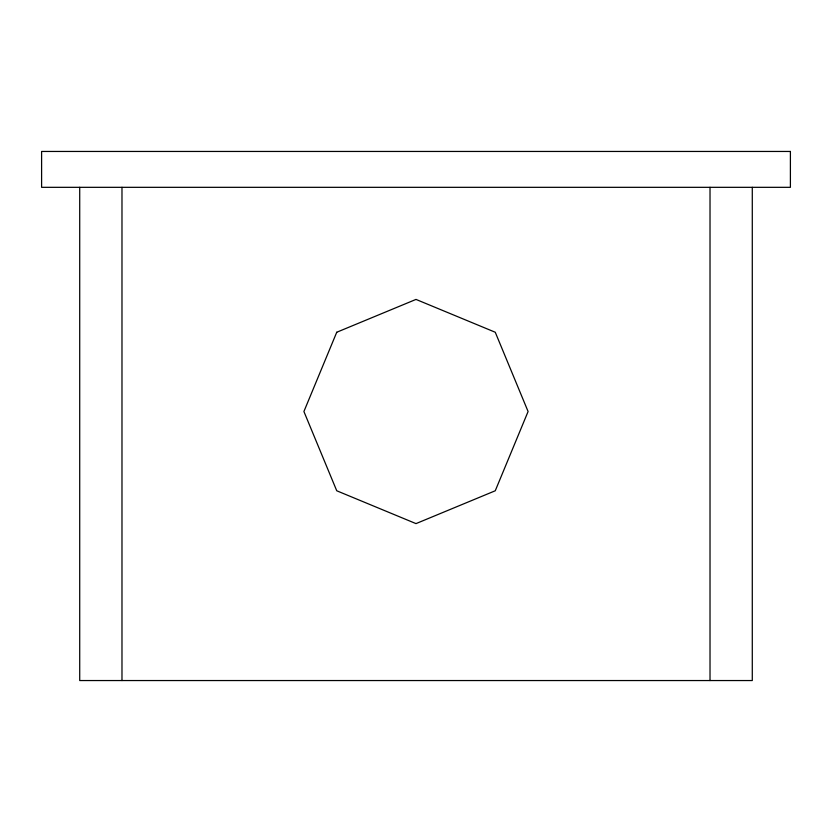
<?xml version="1.0" encoding="UTF-8"?>
<svg xmlns="http://www.w3.org/2000/svg" width="832" height="832" viewBox="0 0 832 832"><rect width="100%" height="100%" fill="white"/><g stroke="black" fill="none" stroke-linecap="round" stroke-linejoin="round"><path stroke-width="1.25" d="M752.284 187.325L752.284 680.545L79.716 680.545L79.716 187.325M710.018 187.325L710.018 680.545M121.982 187.325L121.982 680.545M336.742 332.249L303.909 411.518L336.742 490.776L416 523.609L495.258 490.776L528.091 411.518L495.258 332.249L416 299.416L336.742 332.249M790.4 151.455L41.6 151.455L41.6 187.325L790.4 187.325L790.4 151.455"/></g></svg>
